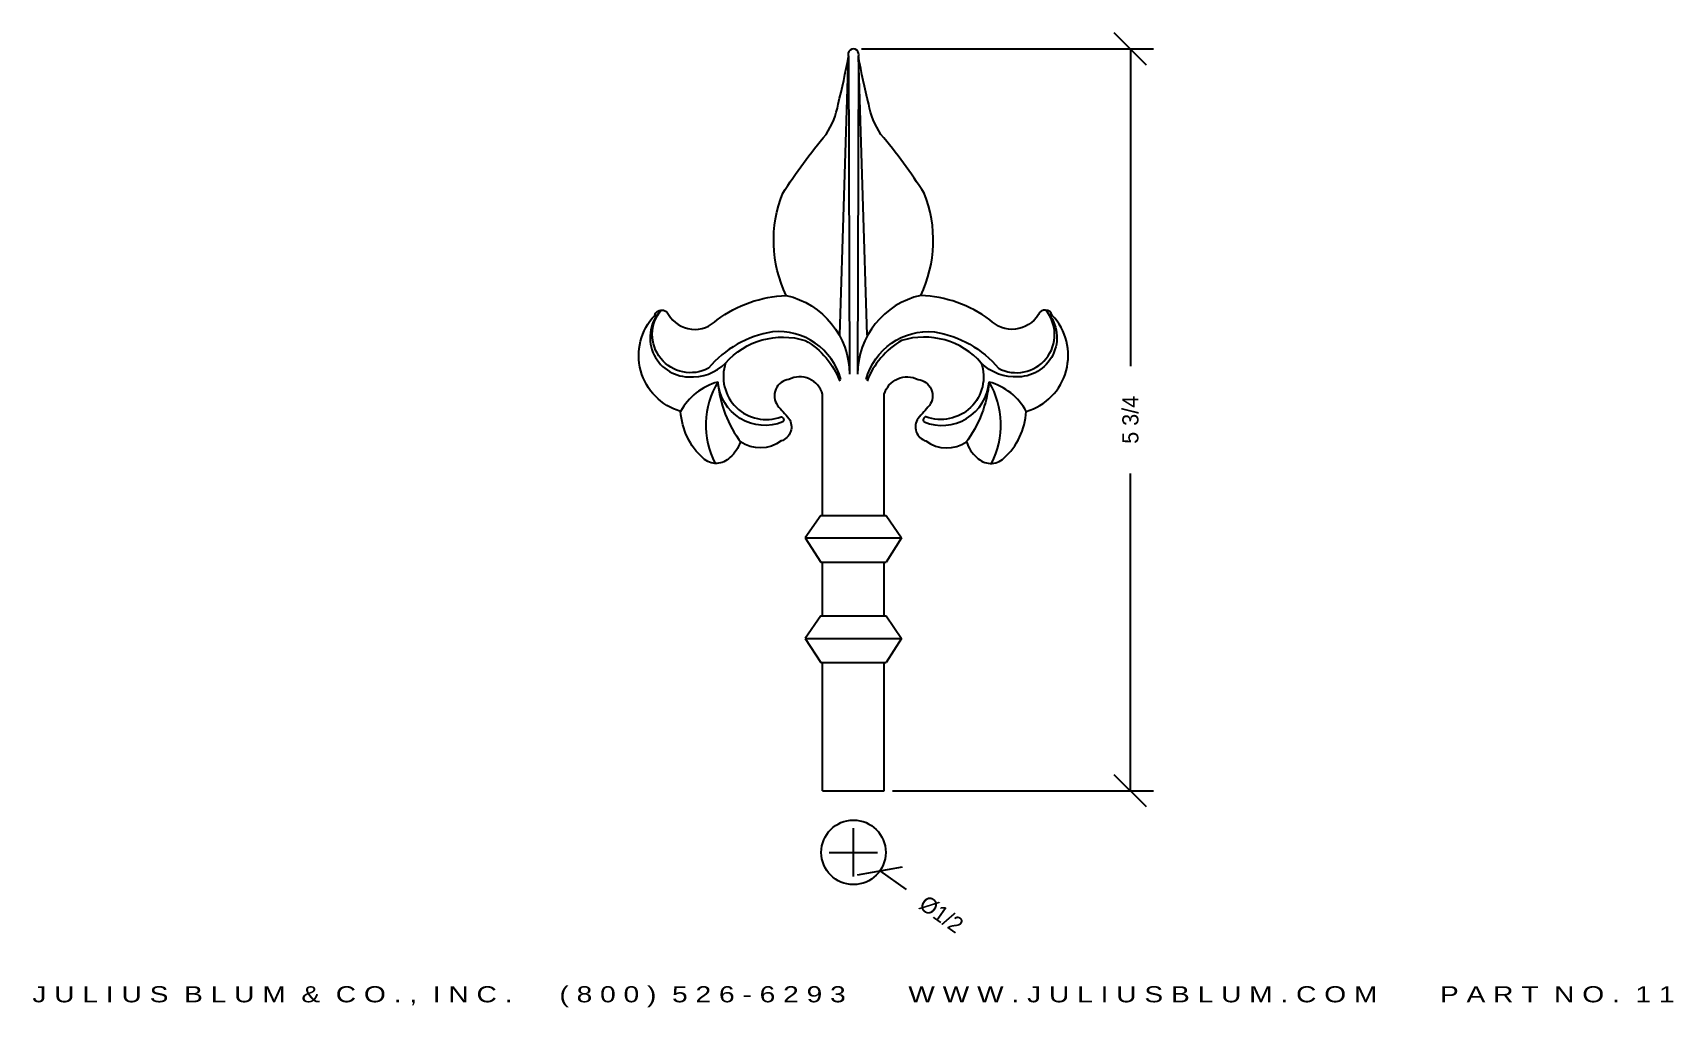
# Model space of a CAD drawing. Extents: x 3.2 to 16, y 19.1 to 26.7.
import ezdxf
from ezdxf.enums import TextEntityAlignment as Align

# ---------------------------------------------------------------- set-up
doc = ezdxf.new("R2010")
doc.units = 0
doc.header["$MEASUREMENT"] = 0
doc.layers.get('0').update_dxf_attribs({"linetype": 'CONTINUOUS'})
doc.layers.get('DEFPOINTS').update_dxf_attribs({"linetype": 'CONTINUOUS'})
doc.layers.add('ADP1DETAIL', color=7, linetype='CONTINUOUS')
doc.layers.add('ADPDIM', color=3, linetype='CONTINUOUS')
doc.styles.add('ARIAL_WIDE', font='ARIAL.TTF', dxfattribs={"width": 1.25})
doc.dimstyles.get("Standard").update_dxf_attribs({"dimtxt": 0.18, "dimasz": 0.18, "dimexe": 0.18, "dimexo": 0.0625, "dimgap": 0.09, "dimtad": 0, "dimtih": 1, "dimtoh": 1, "dimdec": 4, "dimzin": 0, "dimdsep": 46, "dimtxsty": 'STANDARD', "dimcen": 0.09, "dimadec": 0, "dimazin": 0, "dimtfac": 1, "dimtdec": 4, "dimtofl": 0, "dimtmove": 0, "dimatfit": 3, "dimfxl": 1, "dimtolj": 1, "dimtzin": 0, "dimarcsym": 0})

# ---------------------------------------------------------------- blocks, each defined once
blk = doc.blocks.new('*D1')
at = {"color": 0, "linetype": 'ByBlock'}
for p, q in [((11.868, 26.446), (11.618, 26.696)), ((9.658, 26.571), (11.923, 26.571)), ((11.743, 26.571), (11.743, 24.112)), ((11.743, 20.82), (11.743, 23.279)), ((11.868, 20.695), (11.618, 20.945)), ((9.898, 20.82), (11.923, 20.82))]:
    blk.add_line(p, q, dxfattribs=at)
at = {"layer": 'DEFPOINTS', "color": 0, "linetype": 'ByBlock'}
for p in [(9.596, 26.571), (9.835, 20.82), (11.743, 20.82)]:
    blk.add_point(p, dxfattribs=at)
at = {"color": 0, "linetype": 'ByBlock'}
blk.add_text('5 3/4', height=0.125, rotation=90, dxfattribs=at).set_placement((11.743, 23.696), align=Align.MIDDLE_CENTER)
blk = doc.blocks.new('*D0')
at = {"color": 0, "linetype": 'ByBlock'}
for p, q in [((9.596, 20.156), (9.596, 20.531)), ((9.408, 20.343), (9.783, 20.343)), ((9.626, 20.169), (9.975, 20.23)), ((9.8, 20.199), (10.005, 20.056))]:
    blk.add_line(p, q, dxfattribs=at)
at = {"layer": 'DEFPOINTS', "color": 0, "linetype": 'ByBlock'}
for p in [(9.391, 20.487), (9.8, 20.199)]:
    blk.add_point(p, dxfattribs=at)
at = {"color": 0, "linetype": 'ByBlock'}
blk.add_text('%%c1/2', height=0.125, rotation=324.896, dxfattribs=at).set_placement((10.278, 19.864), align=Align.MIDDLE_CENTER)

msp = doc.modelspace()

# ---------------------------------------------------------------- linework, layer by layer
at = {"layer": 'ADP1DETAIL'}
for p, q in [((9.49082, 24.35101), (9.55795, 26.51229)), ((9.55795, 26.51229), (9.56466, 24.04897)), ((9.63383, 26.51229), (9.62712, 24.04897)), ((9.70095, 24.35101), (9.63383, 26.51229)), ((9.34316, 22.9549), (9.22234, 22.78039)), ((9.34316, 22.9549), (9.84862, 22.9549)), ((9.84862, 22.9549), (9.96943, 22.78039)), ((9.22234, 22.78039), (9.96943, 22.78039)), ((9.22234, 22.78039), (9.34316, 22.59245)), ((9.96943, 22.78039), (9.84862, 22.59245)), ((9.34316, 22.59245), (9.84862, 22.59245)), ((9.34316, 22.17631), (9.22234, 22.00179)), ((9.34316, 22.17631), (9.84862, 22.17631)), ((9.84862, 22.17631), (9.96943, 22.00179)), ((9.22234, 22.00179), (9.96943, 22.00179)), ((9.22234, 22.00179), (9.34316, 21.81386)), ((9.96943, 22.00179), (9.84862, 21.81386)), ((9.34316, 21.81386), (9.84862, 21.81386)), ((9.35658, 20.82047), (9.83519, 20.82047))]:
    msp.add_line(p, q, dxfattribs=at)
for points in [[(9.35658, 22.9549), (9.35658, 23.89459, 0.47543407), (9.09481, 24.00869, 0.57450503), (9.00756, 23.80733, 0.00510191), (9.09481, 23.70665, -0.50571199), (9.03441, 23.53214, -0.32130895), (8.71894, 23.52543, -0.14676884), (8.6384, 23.40461, -0.42014285), (8.43032, 23.3979, -0.19548489), (8.25581, 23.76035, -0.55959437), (8.05445, 24.50538, -0.71026024), (8.16184, 24.5121, 0.49823286), (8.53771, 24.47182, -0.14922121), (9.07468, 24.65976, -0.21100625), (9.04783, 25.45178, -0.03419769), (9.38343, 25.9082, 0.10187285), (9.4774, 26.14312, 0.01365865), (9.55795, 26.51229, 0.01365865)], [(9.83519, 22.9549), (9.83519, 23.89459, -0.47543407), (10.09696, 24.00869, -0.57450503), (10.18422, 23.80733, -0.00510191), (10.09696, 23.70665, 0.50571199), (10.15737, 23.53214, 0.32130895), (10.47284, 23.52543, 0.14676884), (10.55338, 23.40461, 0.42014285), (10.76145, 23.3979, 0.19548489), (10.93597, 23.76035, 0.55959437), (11.13733, 24.50538, 0.71026024), (11.02994, 24.5121, -0.49823286), (10.65406, 24.47182, 0.14922121), (10.1171, 24.65976, 0.21100625), (10.14395, 25.45178, 0.03419769), (9.80834, 25.9082, -0.10187285), (9.71438, 26.14312, -0.01365865), (9.63383, 26.51229, -0.01365865)], [(9.07468, 24.65976, -0.34927903), (9.56466, 24.04897, 0.99599318)], [(10.1171, 24.65976, 0.34927903), (9.62712, 24.04897, -0.99599318)], [(9.49754, 24.00869, 0.36569852), (8.96729, 24.37786, 0.17796879), (8.47059, 24.09595, -0.82657679), (8.10576, 24.54688, 0.65641695), (8.31622, 24.02883, 0.21803335), (8.60483, 24.13622, -0.29644007), (9.22234, 24.31074, -0.17222461), (9.49082, 23.99527, -0.18404084)], [(9.69424, 24.00869, -0.36569852), (10.22449, 24.37786, -0.17796879), (10.72118, 24.09595, 0.82657679), (11.08602, 24.54688, -0.65641695), (10.87556, 24.02883, -0.21803335), (10.58694, 24.13622, 0.29644007), (9.96943, 24.31074, 0.17222461), (9.70095, 23.99527, 0.18404084)], [(8.60483, 24.13622, 0.63400377), (9.03441, 23.72008, -0.61803399), (9.04783, 23.6798, -0.50519107), (8.54443, 23.98856, 0.14083649), (8.72565, 23.51871, -0.33581417)], [(10.58694, 24.13622, -0.63400377), (10.15737, 23.72008, 0.61803399), (10.14395, 23.6798, 0.50519107), (10.64735, 23.98856, -0.14083649), (10.46612, 23.51871, 0.33581417)], [(9.35658, 22.17631), (9.35658, 22.59245, 0.47543407)], [(9.83519, 22.17631), (9.83519, 22.59245, -0.47543407)], [(9.35658, 20.82047), (9.35658, 21.81386, 0.47543407)], [(9.83519, 20.82047), (9.83519, 21.81386, -0.47543407)]]:
    msp.add_lwpolyline(points, format="xyb", dxfattribs=at)
msp.add_circle((9.59589, 20.3432), 0.25, dxfattribs=at)
for centre, radius, start, end in [((9.59589, 26.52911), 0.04151, 336.080879, 203.919121), ((8.66585, 23.53838), 0.46627, 105.094906, 151.571775), ((9.09891, 23.65507), 0.64704, 148.975931, 207.368133), ((10.09287, 23.65507), 0.64704, 332.631867, 31.024069), ((10.52592, 23.53838), 0.46627, 28.428225, 74.905094)]:
    msp.add_arc(centre, radius, start, end, dxfattribs=at)

# ---------------------------------------------------------------- texts
at = {"layer": 'ADPDIM', "style": 'ARIAL_WIDE', "width": 1.25}
msp.add_text('J U L I U S  B L U M  &  C O . ,  I N C .      ( 8 0 0 )  5 2 6 - 6 2 9 3        W W W . J U L I U S B L U M . C O M        P A R T  N O .  1 1', height=0.125, dxfattribs=at).set_placement((9.59589, 19.30596), align=Align.TOP_CENTER)

# ---------------------------------------------------------------- dimensions: what is measured, and where the dimension line sits
at = {"layer": 'ADPDIM'}
dim = msp.add_linear_dim(base=(11.743143, 20.820473), p1=(9.595888, 26.570622), p2=(9.835192, 20.820473), angle=90, dimstyle='Standard', dxfattribs=at)
dim.commit()
dim.dimension.update_dxf_attribs({"geometry": '*D1', "text_midpoint": (11.743143, 23.695547)})
dim = msp.add_diameter_dim_2p(p1=(9.39136, 20.48697), p2=(9.80042, 20.19943), dimstyle='Standard', dxfattribs=at)
dim.commit()
dim.dimension.update_dxf_attribs({"geometry": '*D0', "text_midpoint": (10.27765, 19.86398)})

doc.saveas('drawing.dxf')
